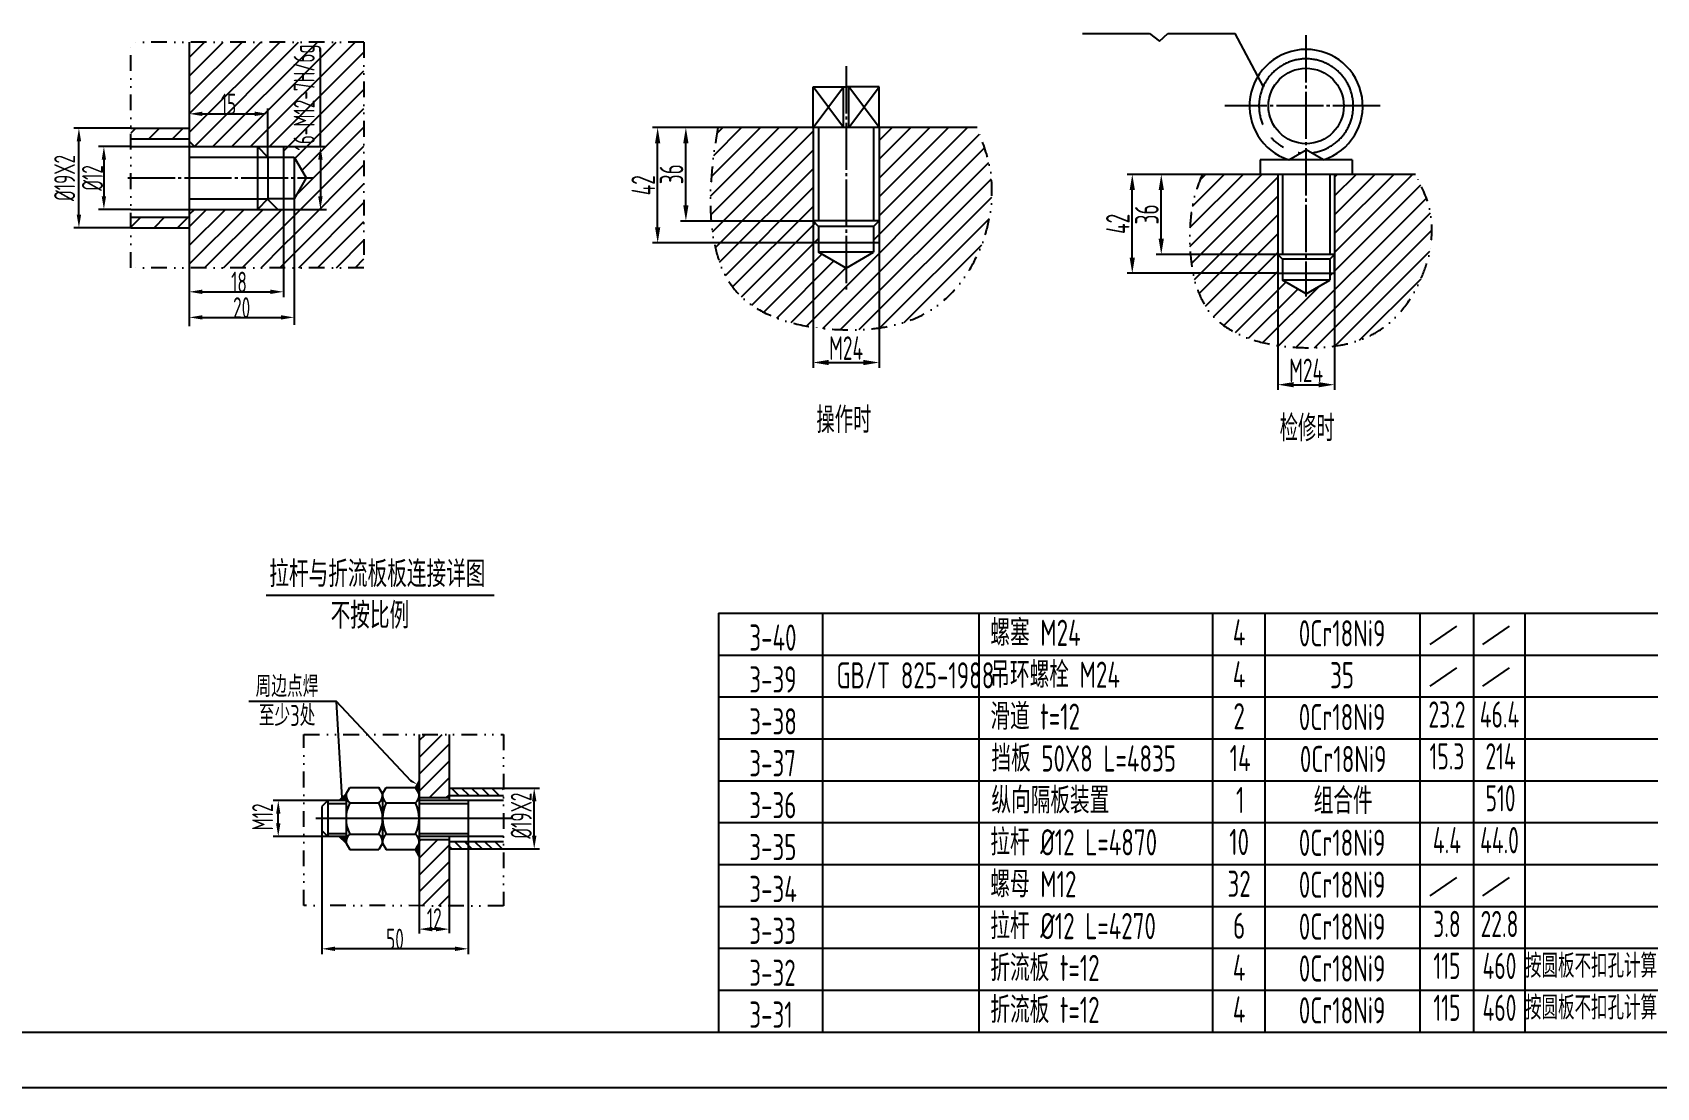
# Model space of a CAD drawing. Header units: millimetres. Extents: x 46644 to 124135, y -32003 to -3110.
# Drawn here: x 50060 to 53160, y -21448 to -19434 of the extents above; entities that cross this region are included whole.
import ezdxf
from ezdxf.enums import TextEntityAlignment as Align

# ---------------------------------------------------------------- set-up
doc = ezdxf.new("R2010")
doc.units = ezdxf.units.MM
doc.header["$LTSCALE"] = 6
for name, pattern in [('CENTER', [18, 15, -1, 1, -1]), ('DASHDOT-M', [36, 30, -3, 0, -3]), ('DIVIDE', [1.25, 0.5, -0.25, 0, -0.25, 0, -0.25]), ('PHANTOM', [2.5, 1.25, -0.25, 0.25, -0.25, 0.25, -0.25])]:
    doc.linetypes.add(name, pattern=pattern)
for name, color, linetype in [('1_hat', 52, 'Continuous'), ('4', 6, 'PHANTOM'), ('5_div', 5, 'Continuous'), ('7_dim', 3, 'Continuous'), ('CDR_DIM', 7, 'Continuous'), ('CDR_DWG1', 4, 'Continuous'), ('CDR_DWG2', 2, 'Continuous'), ('Center Line', 7, 'CENTER'), ('Dimension Line', 2, 'Continuous'), ('Divide Line', 7, 'DIVIDE'), ('Slender Real Line', 30, 'Continuous'), ('实线', 4, 'Continuous'), ('尺寸标注', 7, 'Continuous'), ('粗实线', 4, 'Continuous')]:
    doc.layers.add(name, color=color, linetype=linetype)
doc.styles.add('HZ', font='ascii.shx', dxfattribs={"width": 0.7, "bigfont": 'hztxt.shx'})
doc.styles.get("Standard").update_dxf_attribs({"font": 'ascii.shx', "width": 0.7})
doc.dimstyles.new('6.1', dxfattribs={"dimscale": 10, "dimtxt": 4.5, "dimasz": 3, "dimexe": 1, "dimexo": 0, "dimgap": 0.5, "dimtad": 1, "dimzin": 9, "dimdsep": 46, "dimtxsty": 'HZ', "dimcen": 0, "dimclrd": 256, "dimclre": 256, "dimclrt": 256, "dimadec": 0, "dimazin": 0, "dimtfac": 1, "dimtmove": 0, "dimatfit": 1, "dimfxl": 0, "dimarcsym": 0})
doc.dimstyles.new('ISO-25', dxfattribs={"dimtxt": 2.5, "dimasz": 2.5, "dimexe": 1.25, "dimexo": 0.625, "dimtad": 1, "dimtxsty": 'Standard', "dimcen": 2.5, "dimadec": 0, "dimazin": 0, "dimtfac": 1, "dimtmove": 0, "dimatfit": 3, "dimfxl": 0, "dimarcsym": 0})
pattern_1 = [(45, (641.668, 128.687), (-17.960512, 17.960512), [])]

# ---------------------------------------------------------------- blocks, each defined once
blk = doc.blocks.new('*D215')
at = {"layer": 'Defpoints', "color": 0}
for p in [(51307.3, -19615), (51368.1, -19615), (51550.1, -19793.5)]:
    blk.add_point(p, dxfattribs=at)
at = {"layer": '尺寸标注', "lineweight": -2}
for p, q in [((51368.1, -19615), (51297.3, -19615)), ((51307.3, -19763.5), (51307.3, -19645)), ((51550.1, -19793.5), (51297.3, -19793.5))]:
    blk.add_line(p, q, dxfattribs=at)
at = {"layer": '尺寸标注'}
for points in [[(51302.3, -19645), (51312.3, -19645), (51307.3, -19615)], [(51302.3, -19763.5), (51312.3, -19763.5), (51307.3, -19793.5)]]:
    blk.add_solid(points, dxfattribs=at)
at = {"layer": '尺寸标注', "insert": (51279.8, -19704.2), "char_height": 45, "attachment_point": 5, "rotation": 90, "style": 'HZ'}
blk.add_mtext('36', dxfattribs=at)
blk = doc.blocks.new('*D216')
at = {"layer": 'Defpoints', "color": 0}
for p in [(51253.4, -19615), (51368.1, -19615), (51550.1, -19835.5)]:
    blk.add_point(p, dxfattribs=at)
at = {"layer": '尺寸标注', "lineweight": -2}
for p, q in [((51368.1, -19615), (51243.4, -19615)), ((51253.4, -19805.5), (51253.4, -19645)), ((51550.1, -19835.5), (51243.4, -19835.5))]:
    blk.add_line(p, q, dxfattribs=at)
at = {"layer": '尺寸标注'}
for points in [[(51248.4, -19645), (51258.4, -19645), (51253.4, -19615)], [(51248.4, -19805.5), (51258.4, -19805.5), (51253.4, -19835.5)]]:
    blk.add_solid(points, dxfattribs=at)
at = {"layer": '尺寸标注', "insert": (51225.9, -19725.2), "char_height": 45, "attachment_point": 5, "rotation": 90, "style": 'HZ'}
blk.add_mtext('42', dxfattribs=at)
blk = doc.blocks.new('*D217')
at = {"layer": 'Defpoints', "color": 0}
for p in [(51550.1, -19793.5), (51676.1, -19793.5), (51676.1, -20063.7)]:
    blk.add_point(p, dxfattribs=at)
at = {"layer": '尺寸标注', "lineweight": -2}
for p, q in [((51550.1, -19793.5), (51550.1, -20073.7)), ((51676.1, -19793.5), (51676.1, -20073.7)), ((51580.1, -20063.7), (51646.1, -20063.7))]:
    blk.add_line(p, q, dxfattribs=at)
at = {"layer": '尺寸标注'}
for points in [[(51580.1, -20058.7), (51580.1, -20068.7), (51550.1, -20063.7)], [(51646.1, -20058.7), (51646.1, -20068.7), (51676.1, -20063.7)]]:
    blk.add_solid(points, dxfattribs=at)
at = {"layer": '尺寸标注', "insert": (51613.1, -20036.2), "char_height": 45, "attachment_point": 5, "style": 'HZ'}
blk.add_mtext('M24', dxfattribs=at)
blk = doc.blocks.new('*D218')
at = {"layer": 'Defpoints', "color": 0}
for p in [(52214.6, -19704.4), (52281.1, -19704.4), (52437.1, -19857.4)]:
    blk.add_point(p, dxfattribs=at)
at = {"layer": '尺寸标注', "lineweight": -2}
for p, q in [((52281.1, -19704.4), (52204.6, -19704.4)), ((52214.6, -19827.4), (52214.6, -19734.4)), ((52437.1, -19857.4), (52204.6, -19857.4))]:
    blk.add_line(p, q, dxfattribs=at)
at = {"layer": '尺寸标注'}
for points in [[(52209.6, -19734.4), (52219.6, -19734.4), (52214.6, -19704.4)], [(52209.6, -19827.4), (52219.6, -19827.4), (52214.6, -19857.4)]]:
    blk.add_solid(points, dxfattribs=at)
at = {"layer": '尺寸标注', "insert": (52187.1, -19780.9), "char_height": 45, "attachment_point": 5, "rotation": 90, "style": 'HZ'}
blk.add_mtext('36', dxfattribs=at)
blk = doc.blocks.new('*D219')
at = {"layer": 'Defpoints', "color": 0}
for p in [(52159.3, -19704.4), (52293, -19704.4), (52437.1, -19893.4)]:
    blk.add_point(p, dxfattribs=at)
at = {"layer": '尺寸标注', "lineweight": -2}
for p, q in [((52293, -19704.4), (52149.3, -19704.4)), ((52159.3, -19863.4), (52159.3, -19734.4)), ((52437.1, -19893.4), (52149.3, -19893.4))]:
    blk.add_line(p, q, dxfattribs=at)
at = {"layer": '尺寸标注'}
for points in [[(52154.3, -19734.4), (52164.3, -19734.4), (52159.3, -19704.4)], [(52154.3, -19863.4), (52164.3, -19863.4), (52159.3, -19893.4)]]:
    blk.add_solid(points, dxfattribs=at)
at = {"layer": '尺寸标注', "insert": (52131.8, -19798.9), "char_height": 45, "attachment_point": 5, "rotation": 90, "style": 'HZ'}
blk.add_mtext('42', dxfattribs=at)
blk = doc.blocks.new('*D220')
at = {"layer": 'Defpoints', "color": 0}
for p in [(52437.1, -19857.4), (52545.1, -19857.4), (52545.1, -20106.1)]:
    blk.add_point(p, dxfattribs=at)
at = {"layer": '尺寸标注', "lineweight": -2}
for p, q in [((52437.1, -19857.4), (52437.1, -20116.1)), ((52545.1, -19857.4), (52545.1, -20116.1)), ((52467.1, -20106.1), (52515.1, -20106.1))]:
    blk.add_line(p, q, dxfattribs=at)
at = {"layer": '尺寸标注'}
for points in [[(52467.1, -20101.1), (52467.1, -20111.1), (52437.1, -20106.1)], [(52515.1, -20101.1), (52515.1, -20111.1), (52545.1, -20106.1)]]:
    blk.add_solid(points, dxfattribs=at)
at = {"layer": '尺寸标注', "insert": (52491.1, -20078.6), "char_height": 45, "attachment_point": 5, "style": 'HZ'}
blk.add_mtext('M24', dxfattribs=at)

msp = doc.modelspace()

# ---------------------------------------------------------------- hatches: boundary and pattern name
at = {"layer": '1_hat'}
h = msp.add_hatch(dxfattribs=at)
h.set_pattern_fill('ANSI31', scale=8, style=0)
h.set_pattern_definition(pattern_1)
h.paths.add_polyline_path([(50359.503, -19452.079), (50359.503, -19641.332), (50369.503, -19651.332), (50489.503, -19651.332), (50539.503, -19651.332), (50539.503, -19671.332), (50559.503, -19671.332), (50582.597, -19711.332), (50559.503, -19751.332), (50559.503, -19882.803), (50692.969, -19882.803), (50692.969, -19452.079)])
h.paths.add_polyline_path([(50539.503, -19882.803), (50539.503, -19771.332), (50489.503, -19771.332), (50369.503, -19771.332), (50359.503, -19781.332), (50359.503, -19882.803)])
h.paths.add_polyline_path([(50552.9, -19652.266), (50552.9, -19462.933), (50616.71, -19462.933), (50616.71, -19652.266)], flags=24)
h.paths.add_polyline_path([(50413.17, -19540.467), (50455.836, -19540.467), (50455.836, -19600.467), (50413.17, -19600.467)], flags=24)
h = msp.add_hatch(dxfattribs=at)
h.set_pattern_fill('ANSI31', scale=8, style=0)
h.set_pattern_definition([(45, (817.187, -21.616), (-17.960512, 17.960512), [])])
edge = h.paths.add_edge_path()
edge.add_line((51665.62, -19853.036), (51613.12, -19883.347))
edge.add_line((51613.12, -19883.347), (51560.62, -19853.036))
edge.add_line((51560.62, -19853.036), (51560.62, -19803.997))
edge.add_line((51560.62, -19803.997), (51550.12, -19793.497))
edge.add_line((51550.12, -19793.497), (51550.12, -19614.997))
edge.add_line((51550.12, -19614.997), (51368.146, -19614.997))
edge.add_spline(control_points=[(51368.146, -19614.997), (51361.466, -19658.086), (51345.584, -19760.547), (51376.272, -19964.285), (51596.197, -20014.762), (51769.212, -19986.059), (51879.318, -19860.97), (51904.826, -19721.534), (51871.875, -19637.527), (51863.038, -19614.997)], knot_values=[0, 0, 0, 0, 126.52242421, 300.85412601, 517.35336685, 675.3541579, 785.10308601, 972.94651081, 1041.78575155, 1041.78575155, 1041.78575155, 1041.78575155], degree=3, periodic=0)
edge.add_line((51863.038, -19614.997), (51676.12, -19614.997))
edge.add_line((51676.12, -19614.997), (51676.12, -19793.497))
edge.add_line((51676.12, -19793.497), (51665.62, -19803.997))
edge.add_line((51665.62, -19803.997), (51665.62, -19853.036))
h = msp.add_hatch(dxfattribs=at)
h.set_pattern_fill('ANSI31', scale=8, style=0)
h.set_pattern_definition([(45, (894.132, -21.616), (-17.960512, 17.960512), [])])
edge = h.paths.add_edge_path()
edge.add_spline(control_points=[(52293.018, -19704.44), (52274.385, -19747.967), (52262.321, -19832.999), (52288.079, -20003.821), (52476.466, -20047.134), (52625.083, -20022.404), (52718.523, -19915.56), (52744.817, -19793.584), (52709.562, -19723.589), (52699.627, -19704.44)], knot_values=[11.25920091, 11.25920091, 11.25920091, 11.25920091, 126.52242421, 300.85412601, 517.35336685, 675.3541579, 785.10308601, 972.94651081, 1044.06482727, 1044.06482727, 1044.06482727, 1044.06482727], degree=3, periodic=0)
edge.add_line((52699.627, -19704.44), (52545.068, -19704.44))
edge.add_line((52545.068, -19704.44), (52545.068, -19857.44))
edge.add_line((52545.068, -19857.44), (52545.068, -19893.44))
edge.add_line((52545.068, -19893.44), (52536.068, -19893.44))
edge.add_line((52536.068, -19893.44), (52536.068, -19906.701))
edge.add_line((52536.068, -19906.701), (52491.068, -19932.682))
edge.add_line((52491.068, -19932.682), (52446.068, -19906.701))
edge.add_line((52446.068, -19906.701), (52446.068, -19893.44))
edge.add_line((52446.068, -19893.44), (52437.068, -19893.44))
edge.add_line((52437.068, -19893.44), (52437.068, -19857.44))
edge.add_line((52437.068, -19857.44), (52437.068, -19704.44))
edge.add_line((52437.068, -19704.44), (52293.018, -19704.44))
h = msp.add_hatch(dxfattribs=at)
h.set_pattern_fill('ANSI31', scale=8, style=0)
h.set_pattern_definition(pattern_1)
h.paths.add_polyline_path([(50539.503, -19882.803), (50559.503, -19882.803), (50559.503, -19771.332), (50539.503, -19771.332)])
h = msp.add_hatch(dxfattribs=at)
h.set_pattern_fill('ANSI31', color=256, scale=7.142875, angle=-90, style=0)
h.set_pattern_definition([(225, (46269.537, -12774.005), (-16.03621, 16.03621), [])])
h.paths.add_polyline_path([(50855.301, -20894.393), (50798.153, -20894.393), (50798.153, -20892.459, 0.06949901), (50798.153, -20887.25), (50798.153, -20773.777), (50855.301, -20773.777)])
h.paths.add_polyline_path([(50855.301, -21100.908), (50798.153, -21100.833), (50798.153, -20981.543, 0.06949901), (50798.153, -20976.334), (50798.153, -20974.4), (50855.301, -20974.4)])
h = msp.add_hatch(dxfattribs=at)
h.set_pattern_fill('ANSI31', color=256, scale=4.285725, style=0)
h.set_pattern_definition([(135, (46498.554, -12704.815), (9.621727, 9.621727), [])])
h.paths.add_polyline_path([(50959.022, -20876.392), (50959.022, -20890.678), (50855.301, -20890.678), (50855.301, -20876.392)])
h.paths.add_polyline_path([(50959.022, -20978.115), (50959.022, -20992.401), (50855.301, -20992.401), (50855.301, -20978.115)])
at = {"layer": 'Slender Real Line'}
h = msp.add_hatch(dxfattribs=at)
h.set_pattern_fill('ANSI37', color=256, scale=0.380984, style=0)
h.set_pattern_definition([(45, (45965.7747, -24912.4219), (-0.85533304, 0.85533304), []), (135, (45965.7747, -24912.4219), (-0.85533304, -0.85533304), [])])
h.paths.add_polyline_path([(50658.713, -20892.459, -0.06949901), (50658.713, -20887.25), (50645.855, -20900.108), (50658.713, -20900.108)])
h.paths.add_polyline_path([(50658.713, -20968.685), (50645.855, -20968.685), (50658.713, -20981.543, -0.06949901), (50658.713, -20976.334)])
h = msp.add_hatch(dxfattribs=at)
h.set_pattern_fill('ANSI37', color=256, scale=0.380984, style=0)
h.set_pattern_definition([(45, (42873.9682, -17566.9837), (-0.85533304, 0.85533304), []), (135, (42873.9682, -17566.9837), (-0.85533304, -0.85533304), [])])
h.paths.add_polyline_path([(50798.153, -20981.543), (50791.085, -20993.786), (50798.153, -21006.029)])
h.paths.add_polyline_path([(50798.153, -20862.764), (50791.085, -20875.007), (50798.153, -20887.25)])

# ---------------------------------------------------------------- linework, layer by layer
for p, q in [((50369.503, -19651.332), (50359.503, -19641.332)), ((50369.503, -19771.332), (50359.503, -19781.332)), ((50728.433, -20887.25), (50728.433, -20981.543))]:
    msp.add_line(p, q)
at = {"color": 4, "linetype": 'Continuous'}
for p, q in [((51369.849, -20542.275), (51369.849, -21342.275)), ((51567.826, -20542.275), (51567.826, -21342.275)), ((51866.535, -20542.275), (51866.535, -21342.275)), ((52312.275, -20542.275), (52312.275, -21342.275)), ((52412.567, -20542.275), (52412.567, -21342.275)), ((52707.869, -20542.275), (52707.869, -21342.275)), ((52810.183, -20542.275), (52810.183, -21342.275)), ((52908.452, -20542.275), (52908.452, -21342.275))]:
    msp.add_line(p, q, dxfattribs=at)
at = {"color": 1, "linetype": 'DASHDOT-M', "ltscale": 4}
msp.add_line((50975.56, -20934.396), (50601.126, -20934.396), dxfattribs=at)
at = {"color": 2, "linetype": 'Continuous', "ltscale": 50}
msp.add_lwpolyline([(46649.629, -21448.081), (55055.295, -21448.081), (55055.295, -15487.978), (46649.629, -15487.978), (46649.629, -21448.081)], close=True, dxfattribs=at)
at = {"color": 4, "linetype": 'Continuous'}
msp.add_lwpolyline([(51369.849, -20542.275), (53162.433, -20542.275)], dxfattribs=at)
at = {"color": 7, "linetype": 'Continuous'}
for points in [[(51369.849, -20622.275), (53162.433, -20622.275)], [(51369.849, -20702.275), (53162.433, -20702.275)], [(51369.849, -20782.275), (53162.433, -20782.275)], [(51369.849, -20862.275), (53162.433, -20862.275)], [(51369.849, -20942.275), (53162.433, -20942.275)], [(51369.849, -21022.275), (53162.433, -21022.275)], [(51369.849, -21102.275), (53162.433, -21102.275)], [(51369.849, -21182.275), (53162.433, -21182.275)], [(51369.849, -21262.275), (53162.433, -21262.275)]]:
    msp.add_lwpolyline(points, dxfattribs=at)
at = {"layer": '4', "color": 4, "linetype": 'Continuous'}
msp.add_lwpolyline([(54955.017, -21342.278), (54955.017, -15588.845), (46890.818, -15588.845), (46890.818, -21342.275), (54955.19, -21342.275)], dxfattribs=at)
at = {"layer": '5_div', "color": 7}
for p, q in [((52437.068, -19857.44), (52437.068, -19893.44)), ((52545.068, -19893.44), (52545.068, -19857.44))]:
    msp.add_line(p, q, dxfattribs=at)
at = {"layer": '7_dim', "color": 2, "linetype": 'Continuous', "ltscale": 50}
for p, q in [((50609.792, -19651.332), (50609.792, -19463.867)), ((52064.372, -19435.331), (52192.317, -19435.331)), ((52227.284, -19435.191), (52355.714, -19435.322)), ((50359.503, -19583.322), (50359.503, -19598.867)), ((50384.503, -19588.867), (50484.503, -19588.867)), ((50509.503, -19671.332), (50509.503, -19578.867)), ((50248.095, -19616.332), (50138.873, -19616.332)), ((50148.873, -19781.332), (50148.873, -19641.332)), ((50248.095, -19651.332), (50186.535, -19651.332)), ((50196.535, -19676.332), (50196.535, -19746.332)), ((50539.503, -19651.332), (50620.078, -19651.332)), ((50609.792, -19676.332), (50609.792, -19746.332)), ((50248.095, -19771.332), (50186.535, -19771.332)), ((50539.503, -19771.332), (50539.503, -19938.982)), ((50539.503, -19771.332), (50621.356, -19771.332)), ((50559.503, -19751.332), (50559.503, -19992.072)), ((50248.095, -19806.332), (50138.873, -19806.332)), ((50359.503, -19882.803), (50359.503, -19994.318)), ((50384.503, -19928.709), (50514.503, -19928.709)), ((50384.503, -19977.522), (50534.503, -19977.522)), ((52727.798, -20601.916), (52778.609, -20566.882)), ((52828.089, -20601.916), (52878.9, -20566.882)), ((52727.798, -20681.916), (52778.609, -20646.882)), ((52828.089, -20681.916), (52878.9, -20646.882)), ((50640.378, -20711.103), (50473.288, -20711.103)), ((50959.022, -20876.392), (51027.849, -20876.392)), ((50624.086, -20900.108), (50519.36, -20900.108)), ((51017.849, -20967.401), (51017.849, -20901.392)), ((50529.36, -20943.685), (50529.36, -20925.108)), ((50624.086, -20968.685), (50519.36, -20968.685)), ((50612.657, -20957.255), (50612.657, -21193.179)), ((50891.591, -20968.685), (50891.591, -21193.179)), ((50959.022, -20992.401), (51027.849, -20992.401)), ((52727.798, -21081.916), (52778.609, -21046.882)), ((52828.089, -21081.916), (52878.9, -21046.882)), ((50798.153, -21100.833), (50798.153, -21154.115)), ((50855.301, -21100.908), (50855.301, -21153.42)), ((50830.301, -21145.624), (50823.153, -21145.624)), ((50866.591, -21183.179), (50637.657, -21183.179))]:
    msp.add_line(p, q, dxfattribs=at)
at = {"layer": '7_dim', "color": 2}
for p, q in [((52192.317, -19435.331), (52211.39, -19450.277)), ((52211.39, -19450.277), (52227.284, -19435.191)), ((52409.328, -19536.224), (52355.714, -19435.322))]:
    msp.add_line(p, q, dxfattribs=at)
at = {"layer": '7_dim', "color": 2, "linetype": 'Continuous', "ltscale": 50}
for points in [[(50384.503, -19584.7), (50384.503, -19593.034), (50359.503, -19588.867)], [(50484.503, -19584.7), (50484.503, -19593.034), (50509.503, -19588.867)], [(50144.706, -19641.332), (50153.039, -19641.332), (50148.873, -19616.332)], [(50192.369, -19676.332), (50200.702, -19676.332), (50196.535, -19651.332)], [(50605.626, -19676.332), (50613.959, -19676.332), (50609.792, -19651.332)], [(50192.369, -19746.332), (50200.702, -19746.332), (50196.535, -19771.332)], [(50605.626, -19746.332), (50613.959, -19746.332), (50609.792, -19771.332)], [(50144.706, -19781.332), (50153.039, -19781.332), (50148.873, -19806.332)], [(50384.503, -19924.542), (50384.503, -19932.876), (50359.503, -19928.709)], [(50514.503, -19924.542), (50514.503, -19932.876), (50539.503, -19928.709)], [(50384.503, -19973.356), (50384.503, -19981.689), (50359.503, -19977.522)], [(50534.503, -19973.356), (50534.503, -19981.689), (50559.503, -19977.522)], [(51022.016, -20901.392), (51013.683, -20901.392), (51017.849, -20876.392)], [(50533.526, -20925.108), (50525.193, -20925.108), (50529.36, -20900.108)], [(50533.526, -20943.685), (50525.193, -20943.685), (50529.36, -20968.685)], [(51022.016, -20967.401), (51013.683, -20967.401), (51017.849, -20992.401)], [(50823.153, -21141.457), (50823.153, -21149.79), (50798.153, -21145.624)], [(50830.301, -21141.457), (50830.301, -21149.79), (50855.301, -21145.624)], [(50637.657, -21179.012), (50637.657, -21187.346), (50612.657, -21183.179)], [(50866.591, -21179.012), (50866.591, -21187.346), (50891.591, -21183.179)]]:
    msp.add_solid(points, dxfattribs=at)
at = {"layer": 'CDR_DIM'}
for p, q in [((51607.844, -19614.997), (51550.12, -19537.481)), ((51550.12, -19614.997), (51607.844, -19537.481)), ((51676.12, -19614.997), (51618.396, -19537.481)), ((51618.396, -19614.997), (51676.12, -19537.481)), ((51440.421, -19614.997), (51440.421, -19614.997)), ((51560.62, -19614.997), (51560.62, -19793.497)), ((51665.62, -19614.997), (51665.62, -19793.497)), ((52343.04, -19704.44), (52343.04, -19704.44)), ((52446.068, -19704.44), (52446.068, -19857.44)), ((52536.068, -19704.44), (52536.068, -19857.44))]:
    msp.add_line(p, q, dxfattribs=at)
at = {"layer": 'CDR_DWG1'}
for p, q in [((51550.12, -19614.997), (51550.12, -19537.481)), ((51550.12, -19537.481), (51613.12, -19537.481)), ((51607.844, -19614.997), (51607.844, -19537.481)), ((51676.12, -19537.481), (51613.12, -19537.481)), ((51618.396, -19614.997), (51618.396, -19537.481)), ((51676.12, -19614.997), (51676.12, -19537.481)), ((51863.038, -19614.997), (51368.146, -19614.997)), ((51550.12, -19614.997), (51550.12, -19793.497)), ((51676.12, -19614.997), (51676.12, -19793.497)), ((52578.651, -19676.762), (52403.486, -19676.762)), ((52403.486, -19676.762), (52403.486, -19704.44)), ((52457.835, -19676.647), (52491.068, -19657.46)), ((52524.301, -19676.647), (52491.068, -19657.46)), ((52578.651, -19676.762), (52578.651, -19704.44)), ((52699.627, -19704.44), (52293.018, -19704.44)), ((52437.068, -19704.44), (52437.068, -19857.44)), ((52545.068, -19704.44), (52545.068, -19857.44)), ((51676.12, -19793.497), (51550.12, -19793.497)), ((51560.62, -19803.997), (51550.12, -19793.497)), ((51560.62, -19803.997), (51560.62, -19853.036)), ((51665.62, -19803.997), (51560.62, -19803.997)), ((51665.62, -19803.997), (51676.12, -19793.497)), ((51665.62, -19803.997), (51665.62, -19853.036)), ((51676.12, -19835.497), (51550.12, -19835.497)), ((51613.12, -19883.347), (51560.62, -19853.036)), ((51665.62, -19853.036), (51560.62, -19853.036)), ((51613.12, -19883.347), (51665.62, -19853.036)), ((52545.068, -19857.44), (52437.068, -19857.44)), ((52446.068, -19866.44), (52437.068, -19857.44)), ((52446.068, -19866.44), (52446.068, -19906.701)), ((52536.068, -19866.44), (52446.068, -19866.44)), ((52536.068, -19866.44), (52545.068, -19857.44)), ((52536.068, -19866.44), (52536.068, -19906.701)), ((52545.068, -19893.44), (52437.068, -19893.44)), ((52491.068, -19932.682), (52446.068, -19906.701)), ((52536.068, -19906.701), (52446.068, -19906.701)), ((52491.068, -19932.682), (52536.068, -19906.701))]:
    msp.add_line(p, q, dxfattribs=at)
msp.add_circle((52491.068, -19573.887), 72, dxfattribs=at)
msp.add_arc((52491.068, -19573.887), 108, 287.921489, 252.078511, dxfattribs=at)
at = {"layer": 'Center Line'}
for p, q in [((52490.328, -19438.735), (52490.328, -19937.93)), ((51613.12, -19498.008), (51613.12, -19929.737)), ((52632.237, -19573.887), (52336.221, -19573.887)), ((50242.283, -19711.332), (50595.072, -19711.332))]:
    msp.add_line(p, q, dxfattribs=at)
at = {"layer": 'Center Line', "ltscale": 5}
msp.add_arc((52491.068, -19573.887), 90, 276.469061, 263.530939, dxfattribs=at)
at = {"layer": 'Dimension Line'}
msp.add_line((50506.088, -20507.657), (50941.117, -20507.657), dxfattribs=at)
msp.add_lwpolyline([(50782.099, -20862.191), (50640.378, -20711.103)], dxfattribs=at)
msp.add_solid([(50780.922, -20864.261), (50794.52, -20869.249), (50783.275, -20860.121)], dxfattribs=at)
at = {"layer": 'Divide Line', "ltscale": 10}
for p, q in [((50248.095, -19882.803), (50248.095, -19452.079)), ((50692.969, -19452.079), (50248.095, -19452.079)), ((50692.969, -19452.079), (50692.969, -19882.803)), ((50692.969, -19882.803), (50248.095, -19882.803)), ((50578.279, -21100.544), (50578.279, -20773.777)), ((50578.279, -20773.777), (50959.022, -20773.777)), ((50959.022, -20773.777), (50959.022, -21101.045)), ((50959.022, -21101.045), (50578.279, -21100.544))]:
    msp.add_line(p, q, dxfattribs=at)
msp.add_spline([(51368.146, -19614.997), (51354.073, -19747.098), (51400.318, -19924.208), (51614.203, -20001.213), (51775.673, -19963.126), (51853.48, -19878.123), (51885.894, -19683.569), (51863.038, -19614.997)], degree=3, dxfattribs=at)
msp.add_open_spline([(52293.018, -19704.44), (52274.385, -19747.967), (52262.321, -19832.999), (52288.079, -20003.821), (52476.466, -20047.134), (52625.083, -20022.404), (52718.523, -19915.56), (52744.817, -19793.584), (52709.562, -19723.589), (52699.627, -19704.44)], degree=3, knots=[11.25920091, 11.25920091, 11.25920091, 11.25920091, 126.52242421, 300.85412601, 517.35336685, 675.3541579, 785.10308601, 972.94651081, 1044.06482727, 1044.06482727, 1044.06482727, 1044.06482727], dxfattribs=at)
at = {"layer": 'Slender Real Line'}
for p, q in [((50257.739, -19616.332), (50248.095, -19625.977)), ((50302.641, -19616.332), (50282.641, -19636.332)), ((50347.542, -19616.332), (50327.542, -19636.332)), ((50359.503, -19671.332), (50509.503, -19671.332)), ((50489.503, -19651.332), (50539.503, -19651.332)), ((50359.503, -19751.332), (50509.503, -19751.332)), ((50489.503, -19771.332), (50539.503, -19771.332)), ((50528.638, -19771.332), (50509.07, -19751.765)), ((50267.344, -19786.332), (50248.095, -19805.582)), ((50312.246, -19786.332), (50292.246, -19806.332)), ((50357.147, -19786.332), (50337.147, -19806.332)), ((50624.086, -20905.823), (50658.713, -20905.823)), ((50798.153, -20905.823), (50891.591, -20905.823)), ((50624.086, -20962.97), (50658.713, -20962.97)), ((50798.153, -20962.97), (50891.591, -20962.97))]:
    msp.add_line(p, q, dxfattribs=at)
at = {"layer": '实线', "color": 4, "linetype": 'Continuous', "ltscale": 50}
for p, q in [((50359.503, -19452.079), (50359.503, -19686.102)), ((50248.095, -19616.332), (50359.503, -19616.332)), ((50248.095, -19636.332), (50359.503, -19636.332)), ((50248.095, -19651.332), (50489.503, -19651.332)), ((50489.503, -19651.332), (50509.503, -19671.332)), ((50489.503, -19651.332), (50489.503, -19771.332)), ((50509.503, -19671.332), (50559.503, -19671.332)), ((50509.503, -19671.332), (50509.503, -19751.332)), ((50539.503, -19651.332), (50539.503, -19771.332)), ((50559.503, -19671.332), (50582.597, -19711.332)), ((50559.503, -19671.332), (50559.503, -19751.332)), ((50359.503, -19686.102), (50359.503, -19882.803)), ((50582.597, -19711.332), (50559.503, -19751.332)), ((50248.095, -19771.332), (50489.503, -19771.332)), ((50509.503, -19751.332), (50489.503, -19771.332)), ((50559.503, -19751.332), (50509.503, -19751.332)), ((50248.095, -19786.332), (50359.503, -19786.332)), ((50248.095, -19806.332), (50359.503, -19806.332))]:
    msp.add_line(p, q, dxfattribs=at)
at = {"layer": '粗实线'}
for p, q in [((50798.153, -20773.777), (50798.153, -21101.045)), ((50855.301, -20773.777), (50855.301, -20900.108)), ((50658.713, -20887.25), (50645.855, -20900.108)), ((50658.713, -20887.25), (50665.781, -20875.007)), ((50658.713, -20887.25), (50658.713, -20981.543)), ((50665.781, -20875.007), (50721.365, -20875.007)), ((50728.433, -20887.25), (50721.365, -20875.007)), ((50728.433, -20887.25), (50735.501, -20875.007)), ((50728.433, -20887.25), (50728.433, -20981.543)), ((50735.501, -20875.007), (50791.085, -20875.007)), ((50798.153, -20862.764), (50791.085, -20875.007)), ((50798.153, -20887.25), (50791.085, -20875.007)), ((50855.301, -20876.392), (50959.022, -20876.392)), ((50855.301, -20890.678), (50959.022, -20890.678)), ((50624.086, -20900.108), (50612.657, -20911.537)), ((50612.657, -20911.537), (50612.657, -20957.255)), ((50624.086, -20900.108), (50624.086, -20968.685)), ((50658.713, -20900.108), (50624.086, -20900.108)), ((50665.781, -20904.702), (50721.365, -20904.702)), ((50735.501, -20904.702), (50791.085, -20904.702)), ((50798.153, -20894.393), (50855.301, -20894.393)), ((50959.022, -20900.108), (50798.153, -20900.108)), ((50891.591, -20900.108), (50891.591, -20968.685)), ((50624.086, -20968.685), (50612.657, -20957.255)), ((50658.713, -20968.685), (50624.086, -20968.685)), ((50658.713, -20981.543), (50645.855, -20968.685)), ((50658.713, -20981.543), (50665.781, -20993.786)), ((50665.781, -20964.091), (50721.365, -20964.091)), ((50728.433, -20981.543), (50721.365, -20993.786)), ((50728.433, -20981.543), (50735.501, -20993.786)), ((50735.501, -20964.091), (50791.085, -20964.091)), ((50798.153, -20981.543), (50791.085, -20993.786)), ((50959.022, -20968.685), (50798.153, -20968.685)), ((50798.153, -20974.4), (50855.301, -20974.4)), ((50855.301, -20968.685), (50855.301, -21101.045)), ((50855.301, -20978.115), (50959.022, -20978.115)), ((50665.781, -20993.786), (50721.365, -20993.786)), ((50735.501, -20993.786), (50791.085, -20993.786)), ((50798.153, -21006.029), (50791.085, -20993.786)), ((50855.301, -20992.401), (50959.022, -20992.401))]:
    msp.add_line(p, q, dxfattribs=at)
for centre, radius, start, end in [((50677.361, -20889.854), 18.829, 172.048786, 232.048786), ((50709.785, -20889.854), 18.829, 307.951214, 7.951214), ((50747.081, -20889.854), 18.829, 172.048786, 232.048786), ((50779.505, -20889.854), 18.829, 307.951214, 7.951214), ((50724.622, -20934.396), 65.909, 153.221659, 206.778341), ((50662.524, -20934.396), 65.909, 333.221659, 26.778341), ((50794.342, -20934.396), 65.909, 153.221659, 206.778341), ((50732.244, -20934.396), 65.909, 333.221659, 26.778341), ((50677.361, -20978.938), 18.829, 127.951214, 187.951214), ((50709.785, -20978.938), 18.829, 352.048786, 52.048786), ((50747.081, -20978.938), 18.829, 127.951214, 187.951214), ((50779.505, -20978.938), 18.829, 352.048786, 52.048786)]:
    msp.add_arc(centre, radius, start, end, dxfattribs=at)

# ---------------------------------------------------------------- texts
at = {"color": 7, "linetype": 'Continuous', "style": 'HZ', "width": 0.75}
for s, height, p in [('拉杆与折流板板连接详图', 50, (50512.235, -20492.541)), ('不按比例', 50, (50629.313, -20571.841)), ('螺塞 M24', 50, (51888.381, -20604.809)), ('3-40', 50, (51428.36, -20613.9)), ('GB/T 825-1988', 50, (51594.561, -20686.052)), ('吊环螺栓 M24', 50, (51888.381, -20684.809)), ('周边点焊', 40, (50485.994, -20702.225)), ('3-39', 50, (51428.36, -20693.9)), ('至少3处', 40, (50492.155, -20757.687)), ('3-38', 50, (51428.36, -20773.9)), ('滑道 t=12', 50, (51888.381, -20764.809)), ('挡板 50X8 L=4835', 50, (51890.403, -20844.809)), ('3-37', 50, (51428.36, -20853.9)), ('3-36', 50, (51428.36, -20933.9)), ('纵向隔板装置', 50, (51890.403, -20924.809)), ('拉杆 %%C12 L=4870', 50, (51888.381, -21004.809)), ('3-35', 50, (51428.36, -21013.9)), ('3-34', 50, (51428.36, -21093.9)), ('螺母 M12', 50, (51888.381, -21084.809)), ('3-33', 50, (51428.36, -21173.9)), ('拉杆 %%C12 L=4270', 50, (51888.381, -21164.809)), ('折流板 t=12', 50, (51888.381, -21244.809)), ('3-32', 50, (51428.36, -21253.9)), ('3-31', 50, (51428.36, -21333.9)), ('折流板 t=12', 50, (51888.381, -21324.809))]:
    msp.add_text(s, height=height, dxfattribs=at).set_placement(p)
for s, p in [('4', (52363.184, -20604.102)), ('0Cr18Ni9', (52559.682, -20605.789)), ('4', (52363.184, -20684.102)), ('35', (52559.682, -20685.789)), ('2', (52363.184, -20764.102)), ('0Cr18Ni9', (52559.682, -20765.789)), ('14', (52365.206, -20844.102)), ('0Cr18Ni9', (52561.704, -20845.789)), ('1', (52365.206, -20924.102)), ('组合件', (52561.704, -20925.789)), ('10', (52363.184, -21004.102)), ('0Cr18Ni9', (52559.682, -21005.789)), ('32', (52363.184, -21084.102)), ('0Cr18Ni9', (52559.682, -21085.789)), ('6', (52363.184, -21164.102)), ('0Cr18Ni9', (52559.682, -21165.789)), ('4', (52363.184, -21244.102)), ('0Cr18Ni9', (52559.682, -21245.789)), ('4', (52363.184, -21324.102)), ('0Cr18Ni9', (52559.682, -21325.789))]:
    msp.add_text(s, height=50, dxfattribs=at).set_placement(p, align=Align.CENTER)
at = {"color": 7, "linetype": 'Continuous', "attachment_point": 5, "style": 'HZ'}
for s, insert, char_height in [('23.2', (52759.824, -20735.782), 50.0706), ('46.4', (52860.115, -20735.782), 50.0706), ('4.4', (52759.824, -20975.782), 50.0706), ('44.0', (52860.115, -20975.782), 50.0706), ('3.8', (52759.824, -21135.782), 50.0706), ('22.8', (52860.115, -21135.782), 50.0706), ('115', (52759.824, -21215.782), 50.0706), ('460', (52860.115, -21215.782), 50.0706), ('按圆板不扣孔计算', (53034.826, -21215.782), 45), ('115', (52759.824, -21295.782), 50.0706), ('460', (52860.115, -21295.782), 50.0706), ('按圆板不扣孔计算', (53034.826, -21295.782), 45)]:
    msp.add_mtext(s, dxfattribs=dict(at, insert=insert, char_height=char_height))
at = {"color": 6, "linetype": 'Continuous', "char_height": 50.0706, "attachment_point": 5, "style": 'HZ'}
for s, insert in [('15.3', (52759.824, -20815.782)), ('214', (52862.137, -20815.782)), ('510', (52862.137, -20895.782))]:
    msp.add_mtext(s, dxfattribs=dict(at, insert=insert))
at = {"layer": '7_dim', "color": 2, "linetype": 'Continuous', "ltscale": 50, "char_height": 40, "attachment_point": 5, "rotation": 90, "style": 'HZ'}
for s, insert in [('16-M12-7H/6g', (50584.805, -19557.6)), ('%%C19X2', (50121.68, -19711.332)), ('%%C12', (50174.805, -19711.332)), ('%%C19X2', (50993.131, -20928.922)), ('M12', (50499.464, -20931.515))]:
    msp.add_mtext(s, dxfattribs=dict(at, insert=insert))
at = {"layer": '7_dim', "color": 2, "linetype": 'Continuous', "ltscale": 50, "char_height": 40, "attachment_point": 5, "style": 'HZ'}
for s, insert in [('15', (50434.503, -19570.467)), ('18', (50454.436, -19910.309)), ('20', (50459.503, -19959.122)), ('12', (50827.146, -21125.649)), ('50', (50752.124, -21164.779))]:
    msp.add_mtext(s, dxfattribs=dict(at, insert=insert))
at = {"layer": 'CDR_DWG2', "color": 0, "style": 'HZ', "width": 0.7}
for s, p in [('操作时', (51556.374, -20198.529)), ('检修时', (52440.581, -20214.253))]:
    msp.add_text(s, height=50, dxfattribs=at).set_placement(p)

# ---------------------------------------------------------------- dimensions: what is measured, and where the dimension line sits
at = {"layer": '尺寸标注', "color": 7}
for base, p1, text, picture, middle in [((51253.444, -19614.997), (51550.12, -19835.497), '42', '*D216', (51225.944, -19725.247)), ((51307.273, -19614.997), (51550.12, -19793.497), '36', '*D215', (51279.773, -19704.247))]:
    dim = msp.add_linear_dim(base=base, p1=p1, p2=(51368.146, -19614.997), angle=90, text=text, dimstyle='6.1', dxfattribs=at)
    dim.commit()
    dim.dimension.update_dxf_attribs({"geometry": picture, "text_midpoint": middle})
at = {"layer": '尺寸标注', "color": 3}
for base, p1, p2, text, picture, middle in [((52159.311, -19704.44), (52437.068, -19893.44), (52293.018, -19704.44), '42', '*D219', (52131.811, -19798.94)), ((52214.584, -19704.44), (52437.068, -19857.44), (52281.09, -19704.44), '36', '*D218', (52187.084, -19780.94))]:
    dim = msp.add_linear_dim(base=base, p1=p1, p2=p2, angle=90, text=text, dimstyle='6.1', dxfattribs=at)
    dim.commit()
    dim.dimension.update_dxf_attribs({"geometry": picture, "text_midpoint": middle})
at = {"layer": '尺寸标注', "color": 7}
for base, p1, p2, picture, middle in [((51676.12, -20063.661), (51550.12, -19793.497), (51676.12, -19793.497), '*D217', (51613.12, -20036.161)), ((52545.068, -20106.058), (52437.068, -19857.44), (52545.068, -19857.44), '*D220', (52491.068, -20078.558))]:
    dim = msp.add_linear_dim(base=base, p1=p1, p2=p2, text='M24', dimstyle='6.1', dxfattribs=at)
    dim.commit()
    dim.dimension.update_dxf_attribs({"geometry": picture, "text_midpoint": middle})

# ---------------------------------------------------------------- leaders
at = {"layer": 'Dimension Line'}
msp.add_leader([(50651.31, -20894.653), (50640.378, -20711.103)], dimstyle='ISO-25', dxfattribs=at)

doc.saveas('drawing.dxf')
